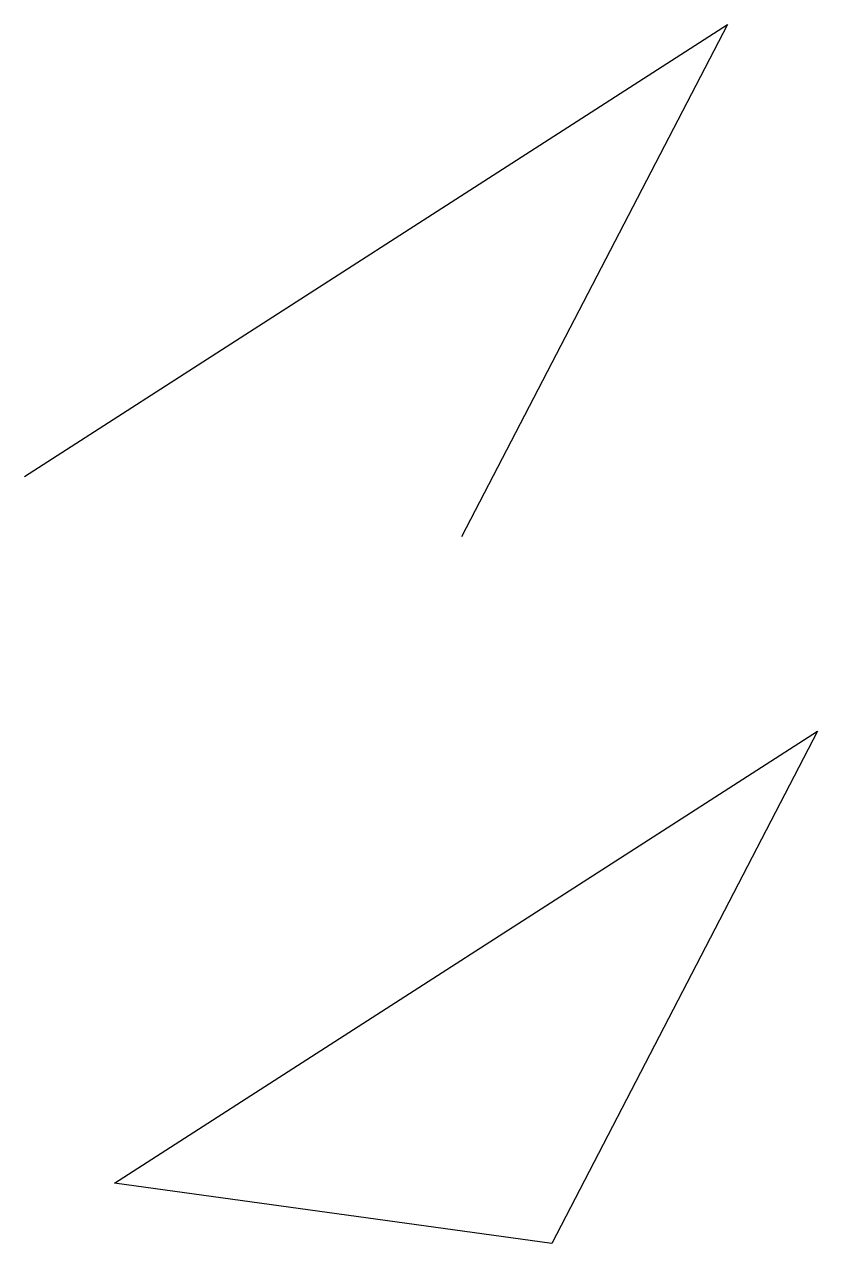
# Model space of a CAD drawing. Header units: millimetres. Extents: x -8.4 to 22.9, y -10.6 to 37.5.
import ezdxf

# ---------------------------------------------------------------- set-up
doc = ezdxf.new("R2010")
doc.units = ezdxf.units.MM
doc.layers.add('Default', color=7, linetype='Continuous', true_color=0x000000)

msp = doc.modelspace()

# ---------------------------------------------------------------- linework, layer by layer
at = {"layer": 'Default'}
msp.add_lwpolyline([(-8.356, 19.708), (19.388, 37.543), (8.894, 17.321)], dxfattribs=at)
msp.add_lwpolyline([(-4.797, -8.175), (22.948, 9.661), (12.453, -10.562)], close=True, dxfattribs=at)

doc.saveas('drawing.dxf')
